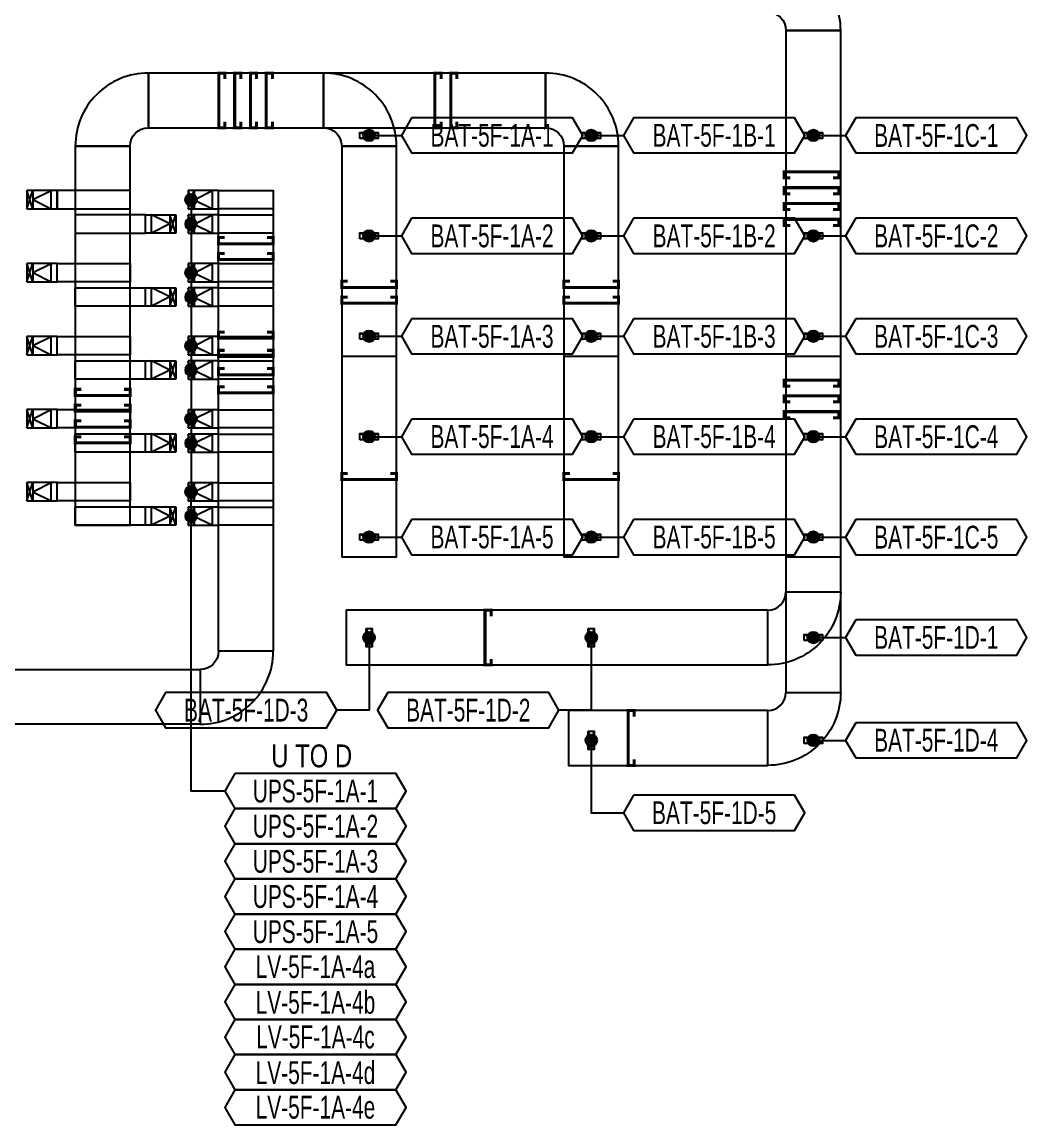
# Model space of a CAD drawing. Header units: millimetres. Extents: x 31670 to 374393, y -351975 to 839589.
# Drawn here: x 149277 to 165788, y 462823 to 480943 of the extents above; entities that cross this region are included whole.
import ezdxf
from ezdxf.enums import TextEntityAlignment as Align

# ---------------------------------------------------------------- set-up
doc = ezdxf.new("R2010")
doc.units = ezdxf.units.MM
doc.header["$LTSCALE"] = 150
for name, color, linetype in [('-----26 Electrical Cable Tray_LV_UPS1', 6, 'Continuous'), ('-----26 Electrical Cable Tray_LV_UPS2', 2, 'Continuous'), ('-----26 Electrical Cable Tray_LV_UPSBAT', 11, 'Continuous'), ('-----29 주기', 1, 'Continuous'), ('-----30 Text', 2, 'Continuous'), ('-----99 Cable Schedule', 2, 'Continuous')]:
    doc.layers.add(name, color=color, linetype=linetype)
doc.styles.add('ELEC', font='')
doc.styles.get('ELEC').set_extended_font_data('Dotum')

# ---------------------------------------------------------------- blocks, each defined once
blk = doc.blocks.new('A$550585017316')
at = {"color": 0}
for p, q in [((400, 300), (0, 300)), ((0, 300), (0, 0)), ((500, 300), (400, 300)), ((500, 0), (500, 300)), ((0, 0), (400, 0)), ((400, 0), (500, 0))]:
    blk.add_line(p, q, dxfattribs=at)
at = {"color": 8}
for p, q in [((100, 0), (0, 300)), ((0, 0), (100, 300)), ((100, 150), (400, 300)), ((100, 300), (100, 0)), ((400, 0), (400, 300)), ((100, 150), (400, 0))]:
    blk.add_line(p, q, dxfattribs=at)
blk = doc.blocks.new('A$C9a0ab699')
h = blk.add_hatch(color=0)
edge = h.paths.add_edge_path()
edge.add_arc((64.00719340983778, 64.00719340983778), 64.0071934098378, 720.0000000000341, 1080.000000000034, ccw=False)
at = {"color": 0}
blk.add_circle((64.00719340983778, 64.00719340983778), 64.0071934098378, dxfattribs=at)

msp = doc.modelspace()

# ---------------------------------------------------------------- linework, layer by layer
at = {"layer": '-----26 Electrical Cable Tray_LV_UPS1'}
for points, elevation in [([(153403.5725420471, 470605.0167248891), (152503.5725420471, 470605.0167248891), (152503.5712096932, 478174.2234826541), (153403.5712096932, 478174.2234826541)], -1.968984038000614e-08), ([(152504.5719539614, 478174.2234826541), (153403.5712474407, 478174.2234847859), (153403.5712474407, 477874.2234847859), (152504.5719539614, 477874.2234826541)], -1.968984038000614e-08), ([(152504.5719539614, 476974.2234826541), (153403.5712474407, 476974.2234847859), (153403.5712474407, 476674.2234847859), (152504.5719539614, 476674.2234826541)], -1.968984038000614e-08), ([(153403.5725420471, 470605.0167248891), (152503.5725420471, 470605.0167248891), (152503.5712219778, 475774.2234837188), (153403.5712219777, 475774.2234837188)], 3.247652379101243e-10), ([(152504.5719539614, 475774.2234826541), (153403.5712474407, 475774.2234847859), (153403.5712474407, 475474.2234847859), (152504.5719539614, 475474.2234826541)], -1.968984038000614e-08), ([(152504.5719539614, 474574.2234826541), (153403.5712474407, 474574.2234847859), (153403.5712474407, 474274.2234847859), (152504.5719539614, 474274.2234826541)], -1.968984038000614e-08), ([(152504.5719539614, 473374.2234826541), (153403.5712474407, 473374.2234847859), (153403.5712474407, 473074.2234847859), (152504.5719539614, 473074.2234826541)], -1.968984038000614e-08), ([(152203.5725420471, 470305.0168339579), (152203.5725420471, 469405.016833958), (136803.5736307156, 469405.0137205445), (136803.5736307156, 470305.0137205445)], 3.247652379101243e-10), ([(152203.5725420471, 470305.0167248891), (152203.5725420471, 469405.0167248891), (136803.5736307156, 469405.0137205445), (136803.5736307156, 470305.0137205445)], 3.247652379101243e-10)]:
    msp.add_lwpolyline(points, close=True, dxfattribs=dict(at, elevation=elevation))
at = {"layer": '-----26 Electrical Cable Tray_LV_UPS1', "ltscale": 7.5, "const_width": 50}
for points, elevation in [([(152603.5749748558, 477140.8650632302), (152503.5749748558, 477140.8650632302), (152503.5749748558, 477040.8650632302), (153403.5046504848, 477040.8796128643), (153403.5046504848, 477140.8796128643), (153303.5046504848, 477140.8796128643)], -1.516770071281205e-08), ([(152603.6419961901, 475248.835158534), (152503.6419961901, 475248.835158534), (152503.6419961901, 475148.835158534), (153403.5716718191, 475148.8497081681), (153403.5716718191, 475248.8497081681), (153303.5716718191, 475248.8497081681)], -1.968984038000614e-08), ([(152603.6419961901, 474948.835158534), (152503.6419961901, 474948.835158534), (152503.6419961901, 474848.835158534), (153403.5716718191, 474848.8497081681), (153403.5716718191, 474948.8497081681), (153303.5716718191, 474948.8497081681)], -1.968984038000614e-08)]:
    msp.add_lwpolyline(points, dxfattribs=dict(at, elevation=elevation))
at = {"layer": '-----26 Electrical Cable Tray_LV_UPS1', "elevation": 3.247652379101243e-10}
msp.add_lwpolyline([(152503.5725420471, 470605.0167248891), (152503.5725420471, 470605.0167248891, -0.414213562373095), (152203.5725420471, 470305.0167248891), (152203.5725420471, 470305.0167248891), (152203.5725420471, 469405.0167248891, 0.4142135623731661), (153403.5725420471, 470605.0167248891)], format="xyb", close=True, dxfattribs=at)
msp.add_lwpolyline([(152503.5725420471, 470605.0167248891), (152503.5725420471, 470605.0167248891, -0.414213562373095), (152203.5725420471, 470305.0167248891), (152203.5725420471, 470305.0167248891), (152203.5725420471, 469405.0167248891, 0.4142135623731661), (153403.5725420471, 470605.0167248891)], format="xyb", close=True, dxfattribs=at)
at = {"layer": '-----26 Electrical Cable Tray_LV_UPS2'}
for points, elevation in [([(153403.572542047, 470605.0167248891), (152503.5725420471, 470605.0167248891), (152503.5712378627, 477774.2234837188), (153403.5712378626, 477774.2234837188)], -1.968984038000614e-08), ([(152504.5719539613, 477774.2234826541), (153403.5712474407, 477774.2234847859), (153403.5712474407, 477474.2234847859), (152504.5719539613, 477474.2234826541)], -1.968984038000614e-08), ([(152504.5719539613, 476574.2234826541), (153403.5712474407, 476574.2234847859), (153403.5712474407, 476274.2234847859), (152504.5719539613, 476274.2234826541)], -1.968984038000614e-08), ([(153403.5725420471, 470605.0167248891), (152503.5725420471, 470605.0167248891), (152503.5712233042, 475374.2234837188), (153403.5712233041, 475374.2234837188)], 3.247652379101243e-10), ([(152504.5719539613, 475374.2234826541), (153403.5712474407, 475374.2234847859), (153403.5712474407, 475074.2234847859), (152504.5719539613, 475074.2234826541)], -1.968984038000614e-08), ([(152504.5719539613, 474174.2234826541), (153403.5712474407, 474174.2234847859), (153403.5712474407, 473874.2234847859), (152504.5719539613, 473874.2234826541)], -1.968984038000614e-08), ([(152504.5719539613, 472974.2234826541), (153403.5712474407, 472974.2234847859), (153403.5712474407, 472674.2234847859), (152504.5719539613, 472674.2234826541)], -1.968984038000614e-08), ([(152203.5725420471, 470305.0168339579), (152203.5725420471, 469405.016833958), (136803.5736307156, 469405.0126511218), (136803.5736307156, 470305.0126511218)], 3.247652379101243e-10), ([(152203.5725420471, 470305.0167248891), (152203.5725420471, 469405.0167248891), (136803.5736307156, 469405.0137205445), (136803.5736307156, 470305.0137205445)], 3.247652379101243e-10)]:
    msp.add_lwpolyline(points, close=True, dxfattribs=dict(at, elevation=elevation))
at = {"layer": '-----26 Electrical Cable Tray_LV_UPS2', "ltscale": 7.5, "const_width": 50, "elevation": -1.968984038000614e-08}
for points in [[(152603.5707742744, 477400.6810721299), (152503.5707742744, 477400.6810721299), (152503.5707742744, 477300.6810721299), (153403.5004499034, 477300.695621764), (153403.5004499034, 477400.695621764), (153303.5004499034, 477400.695621764)], [(152603.6419961901, 475848.835158534), (152503.6419961901, 475848.835158534), (152503.6419961901, 475748.835158534), (153403.5716718191, 475748.8497081681), (153403.5716718191, 475848.8497081681), (153303.5716718191, 475848.8497081681)], [(152603.6419961901, 475548.835158534), (152503.6419961901, 475548.835158534), (152503.6419961901, 475448.835158534), (153403.5716718191, 475448.8497081681), (153403.5716718191, 475548.8497081681), (153303.5716718191, 475548.8497081681)]]:
    msp.add_lwpolyline(points, dxfattribs=at)
at = {"layer": '-----26 Electrical Cable Tray_LV_UPS2', "elevation": 3.247652379101243e-10}
msp.add_lwpolyline([(152503.5725420471, 470605.0167248891), (152503.5725420471, 470605.0167248891, -0.414213562373095), (152203.5725420471, 470305.0167248891), (152203.5725420471, 470305.0167248891), (152203.5725420471, 469405.0167248891, 0.4142135623731661), (153403.5725420471, 470605.0167248891)], format="xyb", close=True, dxfattribs=at)
msp.add_lwpolyline([(152503.5725420471, 470605.0167248891), (152503.5725420471, 470605.0167248891, -0.414213562373095), (152203.5725420471, 470305.0167248891), (152203.5725420471, 470305.0167248891), (152203.5725420471, 469405.0167248891, 0.4142135623731661), (153403.5725420471, 470605.0167248891)], format="xyb", close=True, dxfattribs=at)
at = {"layer": '-----26 Electrical Cable Tray_LV_UPSBAT'}
for p, q in [((154828.5701968448, 479130.0156274503), (155128.5701968448, 479030.0156274503)), ((154828.5701968448, 479030.0156274503), (155128.5701968448, 479130.0156274503)), ((158478.5701968448, 479130.0156274503), (158778.5701968448, 479030.0156274503)), ((158478.5701968448, 479030.0156274503), (158778.5701968448, 479130.0156274503)), ((162128.5701968448, 479130.0156274503), (162428.5701968448, 479030.0156274503)), ((162128.5701968448, 479030.0156274503), (162428.5701968448, 479130.0156274503)), ((154828.5701968448, 477480.0156274503), (155128.5701968448, 477380.0156274503)), ((154828.5701968448, 477380.0156274503), (155128.5701968448, 477480.0156274503)), ((158478.5701968448, 477480.0156274503), (158778.5701968448, 477380.0156274503)), ((158478.5701968448, 477380.0156274503), (158778.5701968448, 477480.0156274503)), ((162128.5701968448, 477480.0156274503), (162428.5701968448, 477380.0156274503)), ((162128.5701968448, 477380.0156274503), (162428.5701968448, 477480.0156274503)), ((154828.5701968448, 475830.0156274503), (155128.5701968448, 475730.0156274503)), ((154828.5701968448, 475730.0156274503), (155128.5701968448, 475830.0156274503)), ((158478.5701968448, 475830.0156274503), (158778.5701968448, 475730.0156274503)), ((158478.5701968448, 475730.0156274503), (158778.5701968448, 475830.0156274503)), ((162128.5701968448, 475830.0156274503), (162428.5701968448, 475730.0156274503)), ((162128.5701968448, 475730.0156274503), (162428.5701968448, 475830.0156274503)), ((154828.5701968448, 474180.0156274503), (155128.5701968448, 474080.0156274503)), ((154828.5701968448, 474080.0156274503), (155128.5701968448, 474180.0156274503)), ((158478.5701968448, 474180.0156274503), (158778.5701968448, 474080.0156274503)), ((158478.5701968448, 474080.0156274503), (158778.5701968448, 474180.0156274503)), ((162128.5701968448, 474180.0156274503), (162428.5701968448, 474080.0156274503)), ((162128.5701968448, 474080.0156274503), (162428.5701968448, 474180.0156274503)), ((154828.5701968448, 472530.0156274503), (155128.5701968448, 472430.0156274503)), ((154828.5701968448, 472430.0156274503), (155128.5701968448, 472530.0156274503)), ((158478.5701968448, 472530.0156274503), (158778.5701968448, 472430.0156274503)), ((158478.5701968448, 472430.0156274503), (158778.5701968448, 472530.0156274503)), ((162128.5701968448, 472530.0156274503), (162428.5701968448, 472430.0156274503)), ((162128.5701968448, 472430.0156274503), (162428.5701968448, 472530.0156274503)), ((155028.5701968448, 470980.0156274502), (154928.5701968448, 470680.0156274502)), ((154928.5701968448, 470980.0156274502), (155028.5701968448, 470680.0156274502)), ((158678.5701968448, 470980.0156274502), (158578.5701968448, 470680.0156274502)), ((158578.5701968448, 470980.0156274502), (158678.5701968448, 470680.0156274502)), ((162128.5701968448, 470880.0156274503), (162428.5701968448, 470780.0156274503)), ((162128.5701968448, 470780.0156274503), (162428.5701968448, 470880.0156274503)), ((158678.5701968448, 469291.3635662952), (158578.5701968448, 468991.3635662952)), ((158578.5701968448, 469291.3635662952), (158678.5701968448, 468991.3635662952)), ((162128.5701968448, 469191.3635662952), (162428.5701968448, 469091.3635662952)), ((162128.5701968448, 469091.3635662952), (162428.5701968448, 469191.3635662952))]:
    msp.add_line(p, q, dxfattribs=at)
for points, elevation in [([(161528.5709237966, 481105.0169476722), (161528.5709237966, 481105.0169476722, -0.414213562373095), (161828.5709237966, 480805.0169476722), (161828.5709237966, 480805.0169476722), (162728.5709237966, 480805.0169476722, 0.4142135623731661), (161528.5709237966, 482005.0169476722)], -2.430671567864482e-10), ([(161528.5709237966, 481105.0169476722), (161528.5709237966, 481105.0169476722, -0.414213562373095), (161828.5709237966, 480805.0169476722), (161828.5709237966, 480805.0169476722), (162728.5709237966, 480805.0169476722, 0.4142135623731661), (161528.5709237966, 482005.0169476722)], -2.430671567864482e-10), ([(161528.5709237966, 481105.0169476722), (161528.5709237966, 481105.0169476722, -0.414213562373095), (161828.5709237966, 480805.0169476722), (161828.5709237966, 480805.0169476722), (162728.5709237966, 480805.0169476722, 0.4142135623731661), (161528.5709237966, 482005.0169476722)], -2.430671567864482e-10), ([(161528.5709237966, 481105.0169476722), (161528.5709237966, 481105.0169476722, -0.414213562373095), (161828.5709237966, 480805.0169476722), (161828.5709237966, 480805.0169476722), (162728.5709237966, 480805.0169476722, 0.4142135623731661), (161528.5709237966, 482005.0169476722)], -2.430671567864482e-10), ([(151051.895131399, 478905.0156274466), (151051.895131399, 478905.0156274466, -0.414213562373095), (151351.895131399, 479205.0156274466), (151351.895131399, 479205.0156274466), (151351.895131399, 480105.0156274466, 0.4142135623731661), (150151.895131399, 478905.0156274466)], 3.247652379101243e-10), ([(151051.895131399, 478905.0156274466), (151051.895131399, 478905.0156274466, -0.414213562373095), (151351.895131399, 479205.0156274466), (151351.895131399, 479205.0156274466), (151351.895131399, 480105.0156274466, 0.4142135623731661), (150151.895131399, 478905.0156274466)], 3.247652379101243e-10), ([(151051.895131399, 478905.0156274466), (151051.895131399, 478905.0156274466, -0.414213562373095), (151351.895131399, 479205.0156274466), (151351.895131399, 479205.0156274466), (151351.895131399, 480105.0156274466, 0.4142135623731661), (150151.895131399, 478905.0156274466)], 3.247652379101243e-10), ([(151051.895131399, 478905.0156274466), (151051.895131399, 478905.0156274466, -0.414213562373095), (151351.895131399, 479205.0156274466), (151351.895131399, 479205.0156274466), (151351.895131399, 480105.0156274466, 0.4142135623731661), (150151.895131399, 478905.0156274466)], 3.247652379101243e-10), ([(154228.570923797, 479205.0156274462), (154228.570923797, 479205.0156274462, -0.414213562373095), (154528.570923797, 478905.0156274462), (154528.570923797, 478905.0156274462), (155428.570923797, 478905.0156274462, 0.4142135623731661), (154228.570923797, 480105.0156274462)], 6.238459646784604e-10), ([(154228.570923797, 479205.0156274462), (154228.570923797, 479205.0156274462, -0.414213562373095), (154528.570923797, 478905.0156274462), (154528.570923797, 478905.0156274462), (155428.570923797, 478905.0156274462, 0.4142135623731661), (154228.570923797, 480105.0156274462)], 6.238459646784604e-10), ([(157878.570923797, 479205.0156274501), (157878.570923797, 479205.0156274501, -0.414213562373095), (158178.570923797, 478905.0156274501), (158178.570923797, 478905.0156274501), (159078.570923797, 478905.0156274501, 0.4142135623731661), (157878.570923797, 480105.0156274501)], 6.238459646784604e-10), ([(157878.570923797, 479205.0156274501), (157878.570923797, 479205.0156274501, -0.414213562373095), (158178.570923797, 478905.0156274501), (158178.570923797, 478905.0156274501), (159078.570923797, 478905.0156274501, 0.4142135623731661), (157878.570923797, 480105.0156274501)], 6.238459646784604e-10), ([(161528.5709237988, 471280.0156274464), (161528.5709237988, 471280.0156274464, 0.414213562373095), (161828.5709237988, 471580.0156274464), (161828.5709237988, 471580.0156274464), (162728.5709237988, 471580.0156274464, -0.4142135623731661), (161528.5709237988, 470380.0156274464)], 3.247652379101243e-10), ([(161528.5709237992, 469630.0156274465), (161528.5709237992, 469630.0156274465, 0.414213562373095), (161828.5709237992, 469930.0156274465), (161828.5709237992, 469930.0156274465), (162728.5709237992, 469930.0156274465, -0.4142135623731661), (161528.5709237992, 468730.0156274465)], 3.247652379101243e-10)]:
    msp.add_lwpolyline(points, format="xyb", close=True, dxfattribs=dict(at, elevation=elevation))
for points, elevation in [([(162728.5709237966, 480805.0169476724), (161828.5709237966, 480805.0169476724), (161828.5709237955, 475455.0156274503), (162728.5709237955, 475455.0156274503)], 3.247652379101243e-10), ([(162728.5709237966, 480805.0169476724), (161828.5709237966, 480805.0169476724), (161828.5709237992, 469930.0156274461), (162728.5709237992, 469930.0156274461)], 3.247652379101243e-10), ([(162728.5709237966, 480805.0169476724), (161828.5709237966, 480805.0169476724), (161828.570923799, 472155.0156274462), (162728.570923799, 472155.0156274462)], 3.247652379101243e-10), ([(162728.5709237966, 480805.0169476724), (161828.5709237966, 480805.0169476724), (161828.5709237988, 471580.0156274464), (162728.5709237988, 471580.0156274464)], 3.247652379101243e-10), ([(154228.570923797, 479205.0156274462), (154228.570923797, 480105.0156274462), (151351.895131399, 480105.0156274466), (151351.895131399, 479205.0156274466)], 3.247652379101243e-10), ([(154228.570923797, 479205.0156274462), (154228.570923797, 480105.0156274462), (151351.895131399, 480105.0156274466), (151351.895131399, 479205.0156274466)], 3.247652379101243e-10), ([(157878.5709237971, 479205.0156274503), (157878.5709237971, 480105.0156274503), (151351.895131399, 480105.0156274466), (151351.895131399, 479205.0156274466)], 3.247652379101243e-10), ([(157878.570923797, 479205.0156274501), (157878.570923797, 480105.0156274501), (151351.895131399, 480105.0156274466), (151351.895131399, 479205.0156274466)], 3.247652379101243e-10), ([(154828.5701968448, 479030.0156274503), (154828.5701968448, 479130.0156274503), (155128.5701968448, 479130.0156274503), (155128.5701968448, 479030.0156274503)], 1.087267925117775e-09), ([(158478.5701968448, 479030.0156274503), (158478.5701968448, 479130.0156274503), (158778.5701968448, 479130.0156274503), (158778.5701968448, 479030.0156274503)], 1.087267925117775e-09), ([(162128.5701968448, 479030.0156274503), (162128.5701968448, 479130.0156274503), (162428.5701968448, 479130.0156274503), (162428.5701968448, 479030.0156274503)], 1.087267925117775e-09), ([(151051.895131399, 478905.0156274466), (150151.895131399, 478905.0156274466), (150151.8189480114, 472675.8170163203), (151051.8189480114, 472675.8170163203)], 6.380742616626441e-10), ([(151051.895131399, 478905.0156274466), (150151.895131399, 478905.0156274466), (150151.8189480114, 472675.8170163203), (151051.8189480114, 472675.8170163203)], 6.380742616626441e-10), ([(151051.895131399, 478905.0156274466), (150151.895131399, 478905.0156274466), (150151.8189480114, 472675.8170163203), (151051.8189480114, 472675.8170163203)], 6.380742616626441e-10), ([(151051.895131399, 478905.0156274466), (150151.895131399, 478905.0156274466), (150151.8189480114, 472675.8170163203), (151051.8189480114, 472675.8170163203)], 6.380742616626441e-10), ([(155428.570923797, 478905.0156274462), (154528.570923797, 478905.0156274462), (154528.5709237966, 472155.0156274462), (155428.5709237966, 472155.0156274462)], 6.238459646784604e-10), ([(155428.5709237971, 478905.0156274461), (154528.5709237971, 478905.0156274461), (154528.5709237967, 475455.0156274461), (155428.5709237967, 475455.0156274461)], 6.238459646784604e-10), ([(159078.570923797, 478905.0156274501), (158178.570923797, 478905.0156274501), (158178.5709237966, 472155.0156274462), (159078.5709237966, 472155.0156274462)], 6.238459646784604e-10), ([(159078.5709237971, 478905.0156274501), (158178.5709237971, 478905.0156274501), (158178.5709237967, 475455.0156274461), (159078.5709237967, 475455.0156274461)], 6.238459646784604e-10), ([(151051.895131399, 478175.8104017685), (149854.5719539612, 478175.8464037428), (149854.5719539612, 477875.8464037428), (151051.895131399, 477875.8104017685)], -3.999108645281636e-08), ([(151302.5719539613, 477775.8104017645), (150151.895131399, 477775.8464037388), (150151.895131399, 477475.8464037388), (151302.5719539613, 477475.8104017645)], -3.999108645281842e-08), ([(154828.5701968448, 477380.0156274503), (154828.5701968448, 477480.0156274503), (155128.5701968448, 477480.0156274503), (155128.5701968448, 477380.0156274503)], 9.781672062796298e-10), ([(158478.5701968448, 477380.0156274503), (158478.5701968448, 477480.0156274503), (158778.5701968448, 477480.0156274503), (158778.5701968448, 477380.0156274503)], 9.781672062796298e-10), ([(162128.5701968448, 477380.0156274503), (162128.5701968448, 477480.0156274503), (162428.5701968448, 477480.0156274503), (162428.5701968448, 477380.0156274503)], 9.781672062796298e-10), ([(149853.6540368678, 476975.8104017685), (151051.895131399, 476975.8464037428), (151051.895131399, 476675.8464037428), (149853.6540368678, 476675.8104017685)], -6.000569207073263e-08), ([(150150.9772143056, 476575.8104017645), (151301.654036868, 476575.8464037388), (151301.654036868, 476275.8464037388), (150150.9772143056, 476275.8104017645)], -6.000569207073469e-08), ([(154828.5701968448, 475730.0156274503), (154828.5701968448, 475830.0156274503), (155128.5701968448, 475830.0156274503), (155128.5701968448, 475730.0156274503)], 9.781672062796298e-10), ([(158478.5701968448, 475730.0156274503), (158478.5701968448, 475830.0156274503), (158778.5701968448, 475830.0156274503), (158778.5701968448, 475730.0156274503)], 9.781672062796298e-10), ([(162128.5701968448, 475730.0156274503), (162128.5701968448, 475830.0156274503), (162428.5701968448, 475830.0156274503), (162428.5701968448, 475730.0156274503)], 9.781672062796298e-10), ([(149853.6540368678, 475775.8104017685), (151051.8951313989, 475775.8464037428), (151051.8951313989, 475475.8464037428), (149853.6540368678, 475475.8104017685)], -6.000569207073263e-08), ([(150151.8951313989, 475375.8104017645), (151301.654036868, 475375.8464037388), (151301.654036868, 475075.8464037388), (150151.8951313989, 475075.8104017645)], -6.000569207073469e-08), ([(149853.6540368678, 474575.8104017685), (151051.8951313989, 474575.8464037428), (151051.8951313989, 474275.8464037428), (149853.6540368678, 474275.8104017685)], -6.000569207073263e-08), ([(150151.8951313989, 474175.8104017645), (151301.654036868, 474175.8464037388), (151301.654036868, 473875.8464037388), (150151.8951313989, 473875.8104017645)], -6.000569207073469e-08), ([(154828.5701968448, 474080.0156274503), (154828.5701968448, 474180.0156274503), (155128.5701968448, 474180.0156274503), (155128.5701968448, 474080.0156274503)], 7.883218366570072e-10), ([(158478.5701968448, 474080.0156274503), (158478.5701968448, 474180.0156274503), (158778.5701968448, 474180.0156274503), (158778.5701968448, 474080.0156274503)], 7.883218366570072e-10), ([(162128.5701968448, 474080.0156274503), (162128.5701968448, 474180.0156274503), (162428.5701968448, 474180.0156274503), (162428.5701968448, 474080.0156274503)], 7.883218366570072e-10), ([(149853.6540368678, 473375.8104017685), (151051.8951313989, 473375.8464037428), (151051.8951313989, 473075.8464037428), (149853.6540368678, 473075.8104017685)], -6.000569207073263e-08), ([(150151.8951313989, 472975.8104017645), (151301.654036868, 472975.8464037388), (151301.654036868, 472675.8464037388), (150151.8951313989, 472675.8104017645)], -6.000569207073469e-08), ([(154828.5701968448, 472430.0156274503), (154828.5701968448, 472530.0156274503), (155128.5701968448, 472530.0156274503), (155128.5701968448, 472430.0156274503)], 3.247652379101243e-10), ([(158478.5701968448, 472430.0156274503), (158478.5701968448, 472530.0156274503), (158778.5701968448, 472530.0156274503), (158778.5701968448, 472430.0156274503)], 3.247652379101243e-10), ([(162128.5701968448, 472430.0156274503), (162128.5701968448, 472530.0156274503), (162428.5701968448, 472530.0156274503), (162428.5701968448, 472430.0156274503)], 3.247652379101243e-10), ([(161528.5709237988, 470380.0156274462), (161528.5709237988, 471280.0156274462), (154603.5709237966, 471280.0156274462), (154603.5709237966, 470380.0156274462)], 3.247652379101243e-10), ([(154928.5701968448, 470980.0156274502), (155028.5701968448, 470980.0156274502), (155028.5701968448, 470680.0156274502), (154928.5701968448, 470680.0156274502)], 1.574173639245352e-10), ([(158578.5701968448, 470980.0156274502), (158678.5701968448, 470980.0156274502), (158678.5701968448, 470680.0156274502), (158578.5701968448, 470680.0156274502)], 1.574173639245352e-10), ([(162128.5701968448, 470780.0156274503), (162128.5701968448, 470880.0156274503), (162428.5701968448, 470880.0156274503), (162428.5701968448, 470780.0156274503)], 1.574173639245352e-10), ([(161528.5709237992, 468730.0156274465), (161528.5709237992, 469630.0156274465), (158253.5709237966, 469630.0156274462), (158253.5709237966, 468730.0156274462)], 3.247652379101243e-10), ([(158578.5701968448, 469291.3635662952), (158678.5701968448, 469291.3635662952), (158678.5701968448, 468991.3635662952), (158578.5701968448, 468991.3635662952)], 1.574173639245352e-10), ([(162128.5701968448, 469091.3635662952), (162128.5701968448, 469191.3635662952), (162428.5701968448, 469191.3635662952), (162428.5701968448, 469091.3635662952)], 1.574173639245352e-10)]:
    msp.add_lwpolyline(points, close=True, dxfattribs=dict(at, elevation=elevation))
at = {"layer": '-----26 Electrical Cable Tray_LV_UPSBAT', "ltscale": 7.5, "const_width": 50}
for points, elevation in [([(152610.0461937753, 479305.0859518174), (152610.0461937753, 479205.0859518174), (152510.0461937753, 479205.0859518174), (152510.0607434094, 480105.0156274464), (152610.0607434094, 480105.0156274464), (152610.0607434094, 480005.0156274464)], 3.247652379101243e-10), ([(152869.8622026665, 479305.0812261172), (152869.8622026665, 479205.0812261172), (152769.8622026665, 479205.0812261172), (152769.8767523007, 480105.0109017462), (152869.8767523007, 480105.0109017462), (152869.8767523007, 480005.0109017462)], -4.197374429283968e-09), ([(153129.6782115577, 479305.0765004169), (153129.6782115577, 479205.0765004169), (153029.6782115577, 479205.0765004169), (153029.6927611919, 480105.0061760459), (153129.6927611919, 480105.0061760459), (153129.6927611919, 480005.0061760459)], -8.719514096478059e-09), ([(153389.4942204489, 479305.0717747167), (153389.4942204489, 479205.0717747167), (153289.4942204489, 479205.0717747167), (153289.5087700831, 480105.0014503457), (153389.5087700831, 480105.0014503457), (153389.5087700831, 480005.0014503457)], -1.324165376367215e-08), ([(156160.9216990313, 479305.0765004169), (156160.9216990313, 479205.0765004169), (156060.9216990313, 479205.0765004169), (156060.9362486654, 480105.0061760459), (156160.9362486654, 480105.0061760459), (156160.9362486654, 480005.0061760459)], -8.719514096478059e-09), ([(156420.7377079225, 479305.0717747167), (156420.7377079225, 479205.0717747167), (156320.7377079225, 479205.0717747167), (156320.7522575567, 480105.0014503457), (156420.7522575567, 480105.0014503457), (156420.7522575567, 480005.0014503457)], -1.324165376367215e-08), ([(161899.9094423561, 478381.1430472238), (161799.9094423561, 478381.1430472238), (161799.9094423561, 478481.1430472238), (162699.8391179851, 478481.1284975896), (162699.8391179851, 478381.1284975896), (162599.8391179851, 478381.1284975896)], 3.247652379101243e-10), ([(161899.9136429376, 478121.3270383241), (161799.9136429376, 478121.3270383241), (161799.9136429376, 478221.3270383241), (162699.8433185666, 478221.3124886899), (162699.8433185666, 478121.3124886899), (162599.8433185666, 478121.3124886899)], 4.896810300715217e-09), ([(161899.917843519, 477861.5110294244), (161799.917843519, 477861.5110294244), (161799.917843519, 477961.5110294244), (162699.847519148, 477961.4964797902), (162699.847519148, 477861.4964797902), (162599.847519148, 477861.4964797902)], 9.41894996790931e-09), ([(161899.9052417747, 477601.6950207963), (161799.9052417747, 477601.6950207963), (161799.9052417747, 477701.6950207963), (162699.8349174037, 477701.6804711621), (162699.8349174037, 477601.6804711621), (162599.8349174037, 477601.6804711621)], 1.39410896351034e-08), ([(154628.6558656409, 476683.5221074067), (154528.6558656409, 476683.5221074067), (154528.6558656409, 476583.5221074067), (155428.5855412699, 476583.5366570409), (155428.5855412699, 476683.5366570409), (155328.5855412699, 476683.5366570409)], -2.282329850319259e-08), ([(158278.6558656409, 476683.5221074067), (158178.6558656409, 476683.5221074067), (158178.6558656409, 476583.5221074067), (159078.5855412699, 476583.5366570409), (159078.5855412699, 476683.5366570409), (158978.5855412699, 476683.5366570409)], -2.286026118522315e-08), ([(154628.645973868, 476423.7060985154), (154528.645973868, 476423.7060985154), (154528.645973868, 476323.7060985154), (155428.575649497, 476323.7206481496), (155428.575649497, 476423.7206481496), (155328.575649497, 476423.7206481496)], 6.112696623994577e-09), ([(158278.645973868, 476423.7060985154), (158178.645973868, 476423.7060985154), (158178.645973868, 476323.7060985154), (159078.575649497, 476323.7206481496), (159078.575649497, 476423.7206481496), (158978.575649497, 476423.7206481496)], 6.075733941964017e-09), ([(150951.8951313987, 474908.176007334), (151051.8951313987, 474908.176007334), (151051.8951313987, 474808.176007334), (150151.9654557697, 474808.1905569682), (150151.9654557697, 474908.1905569682), (150251.9654557697, 474908.1905569682)], -8.406205072725543e-09), ([(161899.9136429376, 474960.8208019506), (161799.9136429376, 474960.8208019506), (161799.9136429376, 475060.8208019506), (162699.8433185666, 475060.8062523165), (162699.8433185666, 474960.8062523165), (162599.8433185666, 474960.8062523165)], 4.896810300715217e-09), ([(161899.917843519, 474701.0047930509), (161799.917843519, 474701.0047930509), (161799.917843519, 474801.0047930509), (162699.847519148, 474800.9902434167), (162699.847519148, 474700.9902434167), (162599.847519148, 474700.9902434167)], 9.41894996790931e-09), ([(150951.8904056985, 474648.3599984428), (151051.8904056985, 474648.3599984428), (151051.8904056985, 474548.3599984428), (150151.9607300695, 474548.374548077), (150151.9607300695, 474648.374548077), (150251.9607300695, 474648.374548077)], -3.88406540553145e-09), ([(161899.9052417747, 474441.1887844229), (161799.9052417747, 474441.1887844229), (161799.9052417747, 474541.1887844229), (162699.8349174037, 474541.1742347887), (162699.8349174037, 474441.1742347887), (162599.8349174037, 474441.1742347887)], 1.39410896351034e-08), ([(150951.8856799983, 474388.5439895516), (151051.8856799983, 474388.5439895516), (151051.8856799983, 474288.5439895516), (150151.9560043692, 474288.5585391858), (150151.9560043692, 474388.5585391858), (150251.9560043692, 474388.5585391858)], 6.380742616626418e-10), ([(150951.880954298, 474128.7279806604), (151051.880954298, 474128.7279806604), (151051.880954298, 474028.7279806604), (150151.951278669, 474028.7425302946), (150151.951278669, 474128.7425302946), (150251.951278669, 474128.7425302946)], 5.160213928856734e-09), ([(154628.6412481678, 473526.8754035581), (154528.6412481678, 473526.8754035581), (154528.6412481678, 473426.8754035581), (155428.5709237968, 473426.8899531923), (155428.5709237968, 473526.8899531923), (155328.5709237968, 473526.8899531923)], 1.590556956800485e-09), ([(158278.6412481678, 473526.8754035581), (158178.6412481678, 473526.8754035581), (158178.6412481678, 473426.8754035581), (159078.5709237968, 473426.8899531923), (159078.5709237968, 473526.8899531923), (158978.5709237968, 473526.8899531923)], 1.553594274769924e-09), ([(156983.139007898, 471179.9927916227), (156983.139007898, 471279.9927916227), (156883.139007898, 471279.9927916227), (156883.1535575321, 470380.0631159937), (156983.1535575321, 470380.0631159937), (156983.1535575321, 470480.0631159937)], -1.776379343086624e-08), ([(159334.4158736428, 469529.9927916228), (159334.4158736428, 469629.9927916228), (159234.4158736428, 469629.9927916228), (159234.4304232768, 468730.0631159937), (159334.4304232768, 468730.0631159937), (159334.4304232768, 468830.0631159937)], -1.771388803525523e-08)]:
    msp.add_lwpolyline(points, dxfattribs=dict(at, elevation=elevation))
at = {"layer": '-----29 주기'}
for points, elevation in [([(155675.6509884499, 479368.7656274519), (155508.941098238, 479080.0156274503), (155675.6509884524, 478791.2656274468), (158321.4618675591, 478791.2656274468), (158488.1717577826, 479080.0156274503), (158321.4618675567, 479368.7656274519)], 1.087267925117775e-09), ([(159325.6509884499, 479368.7656274519), (159158.941098238, 479080.0156274503), (159325.6509884524, 478791.2656274468), (161971.4618675591, 478791.2656274468), (162138.1717577826, 479080.0156274503), (161971.4618675567, 479368.7656274519)], 1.087267925117775e-09), ([(162975.6509884499, 479368.7656274519), (162808.941098238, 479080.0156274503), (162975.6509884524, 478791.2656274468), (165621.4618675591, 478791.2656274468), (165788.1717577826, 479080.0156274503), (165621.4618675567, 479368.7656274519)], 1.087267925117775e-09), ([(155675.6509884499, 477718.7656274519), (155508.941098238, 477430.0156274503), (155675.6509884525, 477141.2656274468), (158321.4618675591, 477141.2656274468), (158488.1717577827, 477430.0156274503), (158321.4618675568, 477718.7656274519)], 9.781672062796298e-10), ([(159325.6509884499, 477718.7656274519), (159158.941098238, 477430.0156274503), (159325.6509884525, 477141.2656274468), (161971.4618675591, 477141.2656274468), (162138.1717577827, 477430.0156274503), (161971.4618675568, 477718.7656274519)], 9.781672062796298e-10), ([(162975.6509884499, 477718.7656274519), (162808.941098238, 477430.0156274503), (162975.6509884525, 477141.2656274468), (165621.4618675591, 477141.2656274468), (165788.1717577827, 477430.0156274503), (165621.4618675568, 477718.7656274519)], 9.781672062796298e-10), ([(155675.6509884499, 476068.7656274519), (155508.941098238, 475780.0156274503), (155675.6509884525, 475491.2656274468), (158321.4618675591, 475491.2656274468), (158488.1717577826, 475780.0156274503), (158321.4618675567, 476068.7656274519)], 9.781672062796298e-10), ([(159325.6509884491, 476068.7656274533), (159158.9410982371, 475780.0156274517), (159325.6509884516, 475491.2656274482), (161971.4618675582, 475491.2656274482), (162138.1717577817, 475780.0156274517), (161971.4618675558, 476068.7656274533)], 9.781672062796298e-10), ([(162975.6509884499, 476068.7656274519), (162808.941098238, 475780.0156274503), (162975.6509884525, 475491.2656274468), (165621.4618675591, 475491.2656274468), (165788.1717577826, 475780.0156274503), (165621.4618675567, 476068.7656274519)], 9.781672062796298e-10), ([(155675.6509884499, 474418.7656274519), (155508.941098238, 474130.0156274503), (155675.6509884525, 473841.2656274468), (158321.4618675591, 473841.2656274468), (158488.1717577826, 474130.0156274503), (158321.4618675567, 474418.7656274519)], 7.883218366570072e-10), ([(159325.6509884499, 474418.7656274519), (159158.941098238, 474130.0156274503), (159325.6509884525, 473841.2656274468), (161971.4618675591, 473841.2656274468), (162138.1717577826, 474130.0156274503), (161971.4618675567, 474418.7656274519)], 7.883218366570072e-10), ([(162975.6509884499, 474418.7656274519), (162808.941098238, 474130.0156274503), (162975.6509884525, 473841.2656274468), (165621.4618675591, 473841.2656274468), (165788.1717577826, 474130.0156274503), (165621.4618675567, 474418.7656274519)], 7.883218366570072e-10), ([(155675.6509884499, 472768.7656274519), (155508.941098238, 472480.0156274503), (155675.6509884525, 472191.2656274468), (158321.4618675591, 472191.2656274468), (158488.1717577826, 472480.0156274503), (158321.4618675567, 472768.7656274519)], 3.247652379101243e-10), ([(159325.6509884499, 472768.7656274519), (159158.941098238, 472480.0156274503), (159325.6509884525, 472191.2656274468), (161971.4618675591, 472191.2656274468), (162138.1717577826, 472480.0156274503), (161971.4618675567, 472768.7656274519)], 3.247652379101243e-10), ([(162975.6509884499, 472768.7656274519), (162808.941098238, 472480.0156274503), (162975.6509884525, 472191.2656274468), (165621.4618675591, 472191.2656274468), (165788.1717577826, 472480.0156274503), (165621.4618675567, 472768.7656274519)], 3.247652379101243e-10), ([(162975.6509884499, 471118.7656274519), (162808.941098238, 470830.0156274503), (162975.6509884524, 470541.2656274468), (165621.4618675591, 470541.2656274468), (165788.1717577826, 470830.0156274503), (165621.4618675567, 471118.7656274519)], 1.574173639245352e-10), ([(151635.6785261189, 469926.973377086), (151468.968635907, 469638.2233770844), (151635.6785261215, 469349.4733770809), (154281.4894052281, 469349.4733770809), (154448.1992954516, 469638.2233770844), (154281.4894052257, 469926.973377086)], 3.247652379101243e-10), ([(155285.6785261188, 469926.973377086), (155118.9686359069, 469638.2233770844), (155285.6785261214, 469349.4733770809), (157931.489405228, 469349.4733770809), (158098.1992954516, 469638.2233770844), (157931.4894052257, 469926.973377086)], 1.574173639245386e-10), ([(162975.6509884499, 469430.1135662969), (162808.941098238, 469141.3635662952), (162975.6509884525, 468852.6135662918), (165621.4618675591, 468852.6135662918), (165788.1717577826, 469141.3635662952), (165621.4618675567, 469430.1135662969)], 1.574173639245353e-10), ([(152774.7199007114, 468597.6137656395), (152608.0100104995, 468308.8637656379), (152774.719900714, 468020.1137656344), (155420.5307798208, 468020.1137656344), (155587.2406700441, 468308.8637656379), (155420.5307798182, 468597.6137656395)], 3.247652379101243e-10), ([(159325.65098845, 468238.321315931), (159158.9410982381, 467949.5713159294), (159325.6509884525, 467660.8213159259), (161971.4618675592, 467660.8213159259), (162138.1717577826, 467949.5713159294), (161971.4618675567, 468238.321315931)], 1.574173639245386e-10), ([(152774.719900714, 468020.1137656344), (152608.0100105021, 467731.3637656327), (152774.7199007164, 467442.6137656292), (155420.5307798233, 467442.6137656292), (155587.2406700467, 467731.3637656327), (155420.5307798208, 468020.1137656344)], 3.247652379101243e-10), ([(152774.7199007011, 467442.6137656292), (152608.0100104891, 467153.8637656276), (152774.7199007035, 466865.1137656241), (155420.5307798104, 466865.1137656241), (155587.2406700337, 467153.8637656276), (155420.5307798078, 467442.6137656292)], 3.247652379101243e-10), ([(152774.7199007036, 466865.1137656241), (152608.0100104916, 466576.3637656225), (152774.719900706, 466287.613765619), (155420.5307798129, 466287.613765619), (155587.2406700362, 466576.3637656225), (155420.5307798103, 466865.1137656241)], 3.247652379101243e-10), ([(152774.7199007061, 466287.613765619), (152608.0100104942, 465998.8637656174), (152774.7199007085, 465710.1137656139), (155420.5307798154, 465710.1137656139), (155587.2406700387, 465998.8637656174), (155420.5307798128, 466287.613765619)], 3.247652379101243e-10), ([(152774.7199007085, 465710.1137656139), (152608.0100104966, 465421.3637656122), (152774.7199007111, 465132.6137656088), (155420.5307798178, 465132.6137656088), (155587.2406700413, 465421.3637656122), (155420.5307798154, 465710.1137656139)], 3.247652379101243e-10), ([(152774.7199006552, 465132.6137656088), (152608.0100104433, 464843.8637656071), (152774.7199006577, 464555.1137656036), (155420.5307797645, 464555.1137656036), (155587.2406699879, 464843.8637656071), (155420.530779762, 465132.6137656088)], 3.247652379101243e-10), ([(152774.7199006616, 464555.1137656036), (152608.0100104497, 464266.363765602), (152774.7199006641, 463977.6137655985), (155420.5307797709, 463977.6137655985), (155587.2406699943, 464266.363765602), (155420.5307797684, 464555.1137656036)], 3.247652379101243e-10), ([(152774.7199006641, 463977.6137655985), (152608.0100104522, 463688.8637655969), (152774.7199006666, 463400.1137655934), (155420.5307797734, 463400.1137655934), (155587.2406699968, 463688.8637655969), (155420.5307797709, 463977.6137655985)], 3.247652379101243e-10), ([(152774.7199006666, 463400.1137655934), (152608.0100104547, 463111.3637655918), (152774.7199006691, 462822.6137655883), (155420.5307797759, 462822.6137655883), (155587.2406699993, 463111.3637655918), (155420.5307797734, 463400.1137655934)], 3.247652379101243e-10)]:
    msp.add_lwpolyline(points, close=True, dxfattribs=dict(at, elevation=elevation))
at = {"layer": '-----99 Cable Schedule', "color": 1}
for p in [(152054.5719539614, 478024.2234826541), (152608.0100104989, 468308.8637656379, -1.997648083490041e-08)]:
    msp.add_line(p, (152048.0469086312, 468308.8637656379, -1.997648083490041e-08), dxfattribs=at)
for points, elevation in [([(154978.5701968448, 479080.0156274503), (155508.941098238, 479080.0156274503)], 1.087267925117775e-09), ([(158628.5701968448, 479080.0156274503), (159158.941098238, 479080.0156274503)], 1.087267925117775e-09), ([(162278.5701968448, 479080.0156274503), (162808.941098238, 479080.0156274503)], 1.087267925117775e-09), ([(154978.5701968448, 477430.0156274503), (155508.941098238, 477430.0156274503)], 9.781672062796298e-10), ([(158628.5701968448, 477430.0156274503), (159158.941098238, 477430.0156274503)], 9.781672062796298e-10), ([(162278.5701968448, 477430.0156274503), (162808.941098238, 477430.0156274503)], 9.781672062796298e-10), ([(154978.5701968448, 475780.0156274503), (155508.941098238, 475780.0156274503)], 9.781672062796298e-10), ([(158628.5701968448, 475780.0156274503), (159158.941098238, 475780.0156274503)], 9.781672062796298e-10), ([(162278.5701968448, 475780.0156274503), (162808.941098238, 475780.0156274503)], 9.781672062796298e-10), ([(154978.5701968448, 474130.0156274503), (155508.941098238, 474130.0156274503)], 7.883218366570072e-10), ([(158628.5701968448, 474130.0156274503), (159158.941098238, 474130.0156274503)], 7.883218366570072e-10), ([(162278.5701968448, 474130.0156274503), (162808.941098238, 474130.0156274503)], 7.883218366570072e-10), ([(154978.5701968448, 472480.0156274503), (155508.941098238, 472480.0156274503)], 3.247652379101243e-10), ([(158628.5701968448, 472480.0156274503), (159158.941098238, 472480.0156274503)], 3.247652379101243e-10), ([(162278.5701968448, 472480.0156274503), (162808.941098238, 472480.0156274503)], 3.247652379101243e-10), ([(154978.5701968448, 470830.0156274502), (154978.5701968448, 469638.2233770844), (154448.1992954516, 469638.2233770844)], 3.247652379101243e-10), ([(158628.5701968448, 470830.0156274502), (158628.5701968448, 469638.2233770844), (158098.1992954516, 469638.2233770844)], 1.574173639245385e-10), ([(162278.5701968448, 470830.0156274503), (162808.941098238, 470830.0156274503)], 1.574173639245352e-10), ([(158628.5701968448, 469141.3635662952), (158628.5701968448, 467949.5713159294), (159158.9410982381, 467949.5713159294)], 1.574173639245385e-10), ([(162278.5701968448, 469141.3635662952), (162808.941098238, 469141.3635662952)], 1.574173639245352e-10)]:
    msp.add_lwpolyline(points, dxfattribs=dict(at, elevation=elevation))

# ---------------------------------------------------------------- block references
at = {"layer": '-----26 Electrical Cable Tray_LV_UPS1'}
for p in [(152004.5719539614, 477874.2234826541), (152004.5719539614, 476674.2234826541), (152004.5719539614, 475474.2234826541), (152004.5719539614, 474274.2234826541), (152004.5719539614, 473074.2234826541)]:
    msp.add_blockref('A$550585017316', p, dxfattribs=at)
at = {"layer": '-----26 Electrical Cable Tray_LV_UPS2'}
for p in [(152004.5719539613, 477474.2234826541), (152004.5719539613, 476274.2234826541), (152004.5719539613, 475074.2234826541), (152004.5719539613, 473874.2234826541), (152004.5719539613, 472674.2234826541)]:
    msp.add_blockref('A$550585017316', p, dxfattribs=at)
at = {"layer": '-----26 Electrical Cable Tray_LV_UPSBAT'}
for p in [(149354.5719539612, 477875.8104017645, -3.999108645281667e-08), (149354.5719539612, 476675.8104017645, -3.999108645281667e-08), (149354.5719539612, 475475.8104017645, -3.999108645281667e-08), (149354.5719539612, 474275.8104017645, -3.999108645281667e-08), (149354.5719539612, 473075.8104017645, -3.999108645281667e-08)]:
    msp.add_blockref('A$550585017316', p, dxfattribs=at)
at = {"layer": '-----26 Electrical Cable Tray_LV_UPSBAT', "xscale": -1}
for p in [(151802.5719539613, 477475.8104017645, -3.999108645281842e-08), (151802.5719539613, 476275.8104017645, -3.999108645281842e-08), (151802.5719539613, 475075.8104017645, -3.999108645281842e-08), (151802.5719539613, 473875.8104017645, -3.999108645281842e-08), (151802.5719539613, 472675.8104017645, -3.999108645281842e-08)]:
    msp.add_blockref('A$550585017316', p, dxfattribs=at)
at = {"layer": '-----99 Cable Schedule', "color": 1, "xscale": 1.5, "yscale": 1.5, "zscale": 1.5}
for p, rotation in [((155074.5809869595, 478984.0048373355), 90.00000000000001), ((158724.5809869595, 478984.0048373355), 90.00000000000001), ((162374.5809869595, 478984.0048373355), 90.00000000000001), ((152150.5827440761, 478120.2342727688), 180), ((155074.5809869595, 477334.0048373355), 90.00000000000001), ((158724.5809869595, 477334.0048373355), 90.00000000000001), ((162374.5809869595, 477334.0048373355), 90.00000000000001), ((152150.5827440761, 476920.2342727688), 180), ((155074.5809869595, 475684.0048373355), 90.00000000000001), ((158724.5809869595, 475684.0048373355), 90.00000000000001), ((162374.5809869595, 475684.0048373355), 90.00000000000001), ((152150.5827440761, 475720.2342727688), 180), ((152150.5827440761, 474520.2342727688), 180), ((155074.5809869595, 474034.0048373355), 90.00000000000001), ((158724.5809869595, 474034.0048373355), 90.00000000000001), ((162374.5809869595, 474034.0048373355), 90.00000000000001), ((152150.5827440761, 473320.2342727688), 180), ((155074.5809869595, 472384.0048373355), 90.00000000000001), ((158724.5809869595, 472384.0048373355), 90.00000000000001), ((162374.5809869595, 472384.0048373355), 90.00000000000001), ((162374.5809869595, 470734.0048373355), 90.00000000000001), ((162374.5809869595, 469045.3527761805), 90.00000000000001)]:
    msp.add_blockref('A$C9a0ab699', p, dxfattribs=dict(at, rotation=rotation))
at = {"layer": '-----99 Cable Schedule', "color": 1, "yscale": 1.5, "zscale": 1.5}
for p, xscale in [((152147.7105283668, 477528.2126925393), -1.5), ((152147.7105283668, 476328.2126925393), -1.5), ((152147.7105283668, 475128.2126925393), -1.5), ((152147.7105283668, 473928.2126925393), -1.5), ((152147.7105283668, 472728.2126925393), -1.5), ((154882.5594067301, 470734.0048373354), 1.5), ((158532.5594067301, 470734.0048373354), 1.5), ((158532.5594067301, 469045.3527761804), 1.5)]:
    msp.add_blockref('A$C9a0ab699', p, dxfattribs=dict(at, xscale=xscale))

# ---------------------------------------------------------------- texts
at = {"layer": '-----30 Text', "linetype": 'Continuous', "style": 'ELEC', "width": 0.7}
for s, p in [('BAT-5F-1C-1', (164298.5564280045, 479080.0156274493)), ('BAT-5F-1A-1', (156998.5564280045, 479080.0156274493)), ('BAT-5F-1B-1', (160648.5564280045, 479080.0156274493)), ('BAT-5F-1A-2', (156998.5564280046, 477430.0156274493)), ('BAT-5F-1B-2', (160648.5564280046, 477430.0156274493)), ('BAT-5F-1C-2', (164298.5564280046, 477430.0156274493)), ('BAT-5F-1A-3', (156998.5564280045, 475780.0156274493)), ('BAT-5F-1B-3', (160648.5564280036, 475780.0156274508)), ('BAT-5F-1C-3', (164298.5564280045, 475780.0156274493)), ('BAT-5F-1A-4', (156998.5564280045, 474130.0156274493)), ('BAT-5F-1B-4', (160648.5564280045, 474130.0156274493)), ('BAT-5F-1C-4', (164298.5564280045, 474130.0156274493)), ('BAT-5F-1A-5', (156998.5564280045, 472480.0156274493)), ('BAT-5F-1B-5', (160648.5564280045, 472480.0156274493)), ('BAT-5F-1C-5', (164298.5564280045, 472480.0156274493)), ('BAT-5F-1D-1', (164298.5564280045, 470830.0156274493)), ('BAT-5F-1D-3', (152958.5839656735, 469638.2233770834)), ('BAT-5F-1D-2', (156608.5839656735, 469638.2233770834)), ('BAT-5F-1D-4', (164298.5564280045, 469141.3635662943)), ('UPS-5F-1A-1', (154097.6253402662, 468308.8637656369)), ('BAT-5F-1D-5', (160648.5564280046, 467949.5713159284)), ('UPS-5F-1A-2', (154097.6253402686, 467731.3637656318)), ('UPS-5F-1A-3', (154097.6253402557, 467153.8637656267)), ('UPS-5F-1A-4', (154097.6253402582, 466576.3637656216)), ('UPS-5F-1A-5', (154097.6253402607, 465998.8637656164)), ('LV-5F-1A-4a', (154097.6253402632, 465421.3637656113)), ('LV-5F-1A-4b', (154097.6253402098, 464843.8637656062)), ('LV-5F-1A-4c', (154097.6253402162, 464266.3637656011)), ('LV-5F-1A-4d', (154097.6253402187, 463688.8637655959)), ('LV-5F-1A-4e', (154097.6253402212, 463111.3637655908))]:
    msp.add_text(s, height=375, dxfattribs=at).set_placement(p, align=Align.MIDDLE)
at = {"layer": '-----99 Cable Schedule', "style": 'ELEC', "width": 0.8}
msp.add_text('U TO D', height=375, dxfattribs=at).set_placement((154036.0045171005, 468886.3637656422), align=Align.MIDDLE)

doc.saveas('drawing.dxf')
